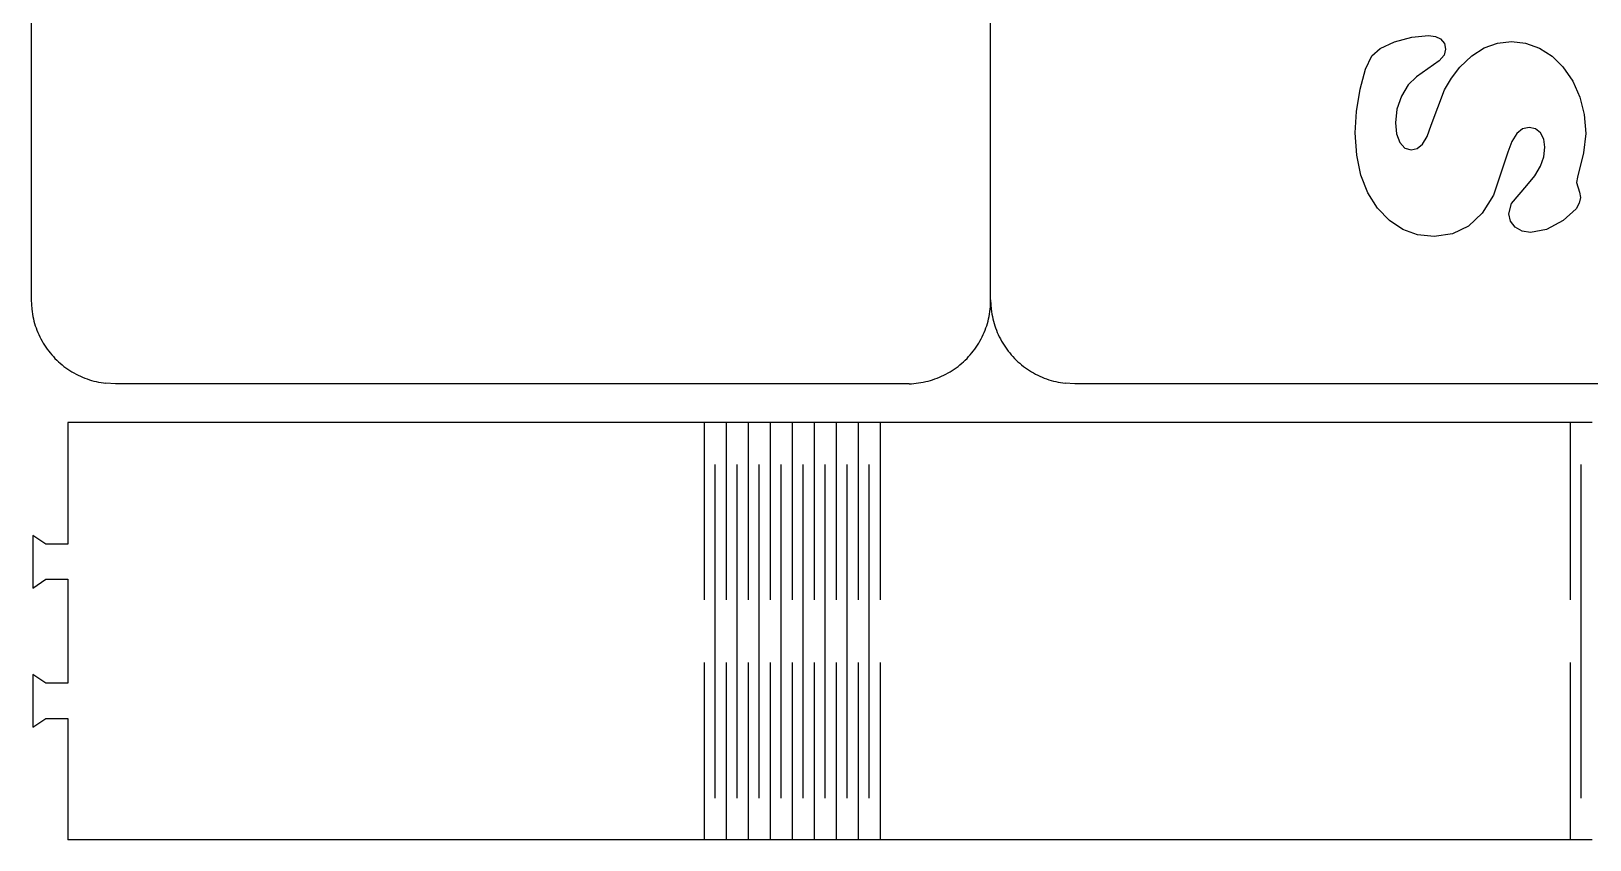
# Model space of a CAD drawing. Extents: x -522 to 522, y -270 to 270.
# Drawn here: x -521.9 to -167.3, y -270.5 to -86.3 of the extents above; entities that cross this region are included whole.
import ezdxf

# ---------------------------------------------------------------- set-up
doc = ezdxf.new("R2010")
doc.units = 0
doc.layers.get('0').update_dxf_attribs({"linetype": 'CONTINUOUS'})

msp = doc.modelspace()

# ---------------------------------------------------------------- linework, layer by layer
for p, q in [((-521.92, 147.52), (-521.92, -147.48)), ((-303.64, -147.48), (-303.64, 147.52)), ((-211.78, -88.77), (-207.86, -87.7)), ((-207.86, -87.7), (-204.04, -87.35)), ((-204.04, -87.35), (-202.45, -87.53)), ((-202.45, -87.53), (-201.31, -88.08)), ((-201.31, -88.08), (-200.42, -89.13)), ((-218.34, -95.02), (-216.93, -91.96)), ((-216.93, -91.96), (-215.05, -90.28)), ((-215.05, -90.28), (-211.78, -88.77)), ((-200.49, -91.78), (-201.57, -93.1)), ((-200.13, -90.41), (-200.49, -91.78)), ((-200.42, -89.13), (-200.13, -90.41)), ((-196.88, -94.51), (-194.21, -91.96)), ((-194.21, -91.96), (-191.36, -90.13)), ((-191.36, -90.13), (-188.34, -89.04)), ((-188.34, -89.04), (-185.14, -88.67)), ((-185.14, -88.67), (-181.93, -89.05)), ((-181.93, -89.05), (-178.81, -90.19)), ((-178.81, -90.19), (-175.93, -92.02)), ((-175.93, -92.02), (-173.47, -94.47)), ((-219.57, -99.53), (-218.34, -95.02)), ((-201.57, -93.1), (-206.77, -96.76)), ((-198.8, -97), (-196.88, -94.51)), ((-173.47, -94.47), (-171.2, -97.74)), ((-208.67, -98.53), (-210.21, -101.1)), ((-206.77, -96.76), (-208.67, -98.53)), ((-200.37, -99.68), (-198.8, -97)), ((-171.2, -97.74), (-169.57, -101.36)), ((-220.41, -104.64), (-219.57, -99.53)), ((-210.21, -101.1), (-211.23, -104.12)), ((-203.41, -107.72), (-200.37, -99.68)), ((-169.57, -101.36), (-168.59, -105.31)), ((-220.69, -109.5), (-220.41, -104.64)), ((-211.23, -104.12), (-211.57, -107.24)), ((-168.59, -105.31), (-168.27, -109.61)), ((-220.37, -114.54), (-220.69, -109.5)), ((-211.57, -107.24), (-211.32, -109.72)), ((-211.32, -109.72), (-210.56, -111.67)), ((-204.37, -110.3), (-203.41, -107.72)), ((-183.97, -109.65), (-185.08, -111.42)), ((-182.66, -108.59), (-183.97, -109.65)), ((-181.15, -108.24), (-182.66, -108.59)), ((-179.69, -108.55), (-181.15, -108.24)), ((-178.53, -109.48), (-179.69, -108.55)), ((-177.78, -110.92), (-178.53, -109.48)), ((-168.27, -109.61), (-168.74, -114)), ((-210.56, -111.67), (-209.4, -112.95)), ((-209.4, -112.95), (-207.96, -113.37)), ((-207.96, -113.37), (-206.58, -113.04)), ((-206.58, -113.04), (-205.41, -112.04)), ((-205.41, -112.04), (-204.37, -110.3)), ((-185.08, -111.42), (-185.99, -113.89)), ((-177.79, -114.93), (-177.53, -112.78)), ((-177.53, -112.78), (-177.78, -110.92)), ((-219.42, -119.09), (-220.37, -114.54)), ((-185.99, -113.89), (-189.27, -123.67)), ((-178.57, -117.1), (-177.79, -114.93)), ((-168.74, -114), (-170.15, -119.58)), ((-217.83, -123.13), (-219.42, -119.09)), ((-181.67, -121.49), (-179.86, -119.29)), ((-179.86, -119.29), (-178.57, -117.1)), ((-170.15, -119.58), (-170.37, -120.76)), ((-215.6, -126.66), (-217.83, -123.13)), ((-189.27, -123.67), (-191.83, -127.79)), ((-185.18, -125.56), (-181.67, -121.49)), ((-170.37, -120.76), (-169.71, -122.97)), ((-169.71, -122.97), (-169.49, -124.23)), ((-212.93, -129.47), (-215.6, -126.66)), ((-185.77, -127.96), (-185.18, -125.56)), ((-170.46, -126.77), (-173.4, -129.45)), ((-169.73, -125.48), (-170.46, -126.77)), ((-169.49, -124.23), (-169.73, -125.48)), ((-209.89, -131.48), (-212.93, -129.47)), ((-194.93, -130.73), (-198.57, -132.5)), ((-191.83, -127.79), (-194.93, -130.73)), ((-185.41, -129.59), (-185.77, -127.96)), ((-184.35, -130.96), (-185.41, -129.59)), ((-182.76, -131.89), (-184.35, -130.96)), ((-173.4, -129.45), (-177.22, -131.51)), ((-206.5, -132.69), (-209.89, -131.48)), ((-202.75, -133.09), (-206.5, -132.69)), ((-198.57, -132.5), (-202.75, -133.09)), ((-180.86, -132.2), (-182.76, -131.89)), ((-177.22, -131.51), (-180.86, -132.2)), ((-521.92, -147.48), (-521.79, -149.66)), ((-303.68, -149.12), (-303.64, -148.57)), ((-303.64, -147.48), (-303.51, -149.66)), ((-303.64, -148.57), (-303.64, -147.48)), ((-521.79, -149.66), (-521.72, -150.2)), ((-521.72, -150.2), (-521.64, -150.74)), ((-521.64, -150.74), (-521.54, -151.28)), ((-521.54, -151.28), (-521.42, -151.82)), ((-521.42, -151.82), (-521.29, -152.35)), ((-521.29, -152.35), (-521.14, -152.87)), ((-304.38, -152.87), (-304.23, -152.35)), ((-304.23, -152.35), (-304.1, -151.82)), ((-304.1, -151.82), (-303.99, -151.28)), ((-303.99, -151.28), (-303.89, -150.74)), ((-303.89, -150.74), (-303.8, -150.2)), ((-303.8, -150.2), (-303.73, -149.66)), ((-303.73, -149.66), (-303.68, -149.12)), ((-303.51, -149.66), (-303.44, -150.2)), ((-303.44, -150.2), (-303.36, -150.74)), ((-303.36, -150.74), (-303.25, -151.28)), ((-303.25, -151.28), (-303.14, -151.82)), ((-303.14, -151.82), (-303.01, -152.35)), ((-303.01, -152.35), (-302.86, -152.87)), ((-521.14, -152.87), (-520.98, -153.4)), ((-520.98, -153.4), (-520.8, -153.91)), ((-520.8, -153.91), (-520.61, -154.43)), ((-520.61, -154.43), (-520.41, -154.93)), ((-520.41, -154.93), (-520.19, -155.43)), ((-520.19, -155.43), (-519.95, -155.93)), ((-519.95, -155.93), (-519.7, -156.42)), ((-305.82, -156.42), (-305.57, -155.93)), ((-305.57, -155.93), (-305.34, -155.43)), ((-305.34, -155.43), (-305.12, -154.93)), ((-305.12, -154.93), (-304.91, -154.43)), ((-304.91, -154.43), (-304.72, -153.91)), ((-304.72, -153.91), (-304.54, -153.4)), ((-304.54, -153.4), (-304.38, -152.87)), ((-302.86, -152.87), (-302.7, -153.4)), ((-302.7, -153.4), (-302.52, -153.91)), ((-302.52, -153.91), (-302.33, -154.43)), ((-302.33, -154.43), (-302.13, -154.93)), ((-302.13, -154.93), (-301.91, -155.43)), ((-301.91, -155.43), (-301.67, -155.93)), ((-301.67, -155.93), (-301.42, -156.42)), ((-519.7, -156.42), (-519.44, -156.9)), ((-519.44, -156.9), (-519.17, -157.37)), ((-519.17, -157.37), (-518.88, -157.83)), ((-518.88, -157.83), (-518.57, -158.29)), ((-518.57, -158.29), (-518.26, -158.74)), ((-518.26, -158.74), (-517.93, -159.17)), ((-517.93, -159.17), (-517.59, -159.6)), ((-307.93, -159.6), (-307.59, -159.17)), ((-307.59, -159.17), (-307.26, -158.74)), ((-307.26, -158.74), (-306.95, -158.29)), ((-306.95, -158.29), (-306.65, -157.83)), ((-306.65, -157.83), (-306.36, -157.37)), ((-306.36, -157.37), (-306.08, -156.9)), ((-306.08, -156.9), (-305.82, -156.42)), ((-301.42, -156.42), (-301.16, -156.9)), ((-301.16, -156.9), (-300.88, -157.37)), ((-300.88, -157.37), (-300.6, -157.83)), ((-300.6, -157.83), (-300.29, -158.29)), ((-300.29, -158.29), (-299.98, -158.74)), ((-299.98, -158.74), (-299.65, -159.17)), ((-299.65, -159.17), (-299.31, -159.6)), ((-517.59, -159.6), (-517.24, -160.02)), ((-517.24, -160.02), (-516.87, -160.43)), ((-516.87, -160.43), (-516.5, -160.83)), ((-516.5, -160.83), (-516.11, -161.21)), ((-516.11, -161.21), (-515.71, -161.59)), ((-515.71, -161.59), (-515.31, -161.95)), ((-515.31, -161.95), (-514.89, -162.31)), ((-514.89, -162.31), (-514.46, -162.65)), ((-514.46, -162.65), (-514.02, -162.97)), ((-514.02, -162.97), (-513.57, -163.29)), ((-311.95, -163.29), (-311.5, -162.97)), ((-311.5, -162.97), (-311.06, -162.65)), ((-311.06, -162.65), (-310.64, -162.31)), ((-310.64, -162.31), (-310.22, -161.95)), ((-310.22, -161.95), (-309.81, -161.59)), ((-309.81, -161.59), (-309.41, -161.21)), ((-309.41, -161.21), (-309.02, -160.83)), ((-309.02, -160.83), (-308.65, -160.43)), ((-308.65, -160.43), (-308.28, -160.02)), ((-308.28, -160.02), (-307.93, -159.6)), ((-299.31, -159.6), (-298.96, -160.02)), ((-298.96, -160.02), (-298.59, -160.43)), ((-298.59, -160.43), (-298.22, -160.83)), ((-298.22, -160.83), (-297.83, -161.21)), ((-297.83, -161.21), (-297.43, -161.59)), ((-297.43, -161.59), (-297.02, -161.95)), ((-297.02, -161.95), (-296.61, -162.31)), ((-296.61, -162.31), (-296.18, -162.65)), ((-296.18, -162.65), (-295.74, -162.97)), ((-295.74, -162.97), (-295.29, -163.29)), ((-513.57, -163.29), (-513.12, -163.59)), ((-513.12, -163.59), (-512.65, -163.88)), ((-512.65, -163.88), (-512.18, -164.16)), ((-512.18, -164.16), (-511.7, -164.42)), ((-511.7, -164.42), (-511.21, -164.67)), ((-511.21, -164.67), (-510.72, -164.9)), ((-510.72, -164.9), (-510.22, -165.12)), ((-510.22, -165.12), (-509.71, -165.33)), ((-509.71, -165.33), (-509.2, -165.52)), ((-509.2, -165.52), (-508.68, -165.7)), ((-508.68, -165.7), (-508.16, -165.86)), ((-508.16, -165.86), (-507.63, -166)), ((-507.63, -166), (-507.1, -166.14)), ((-507.1, -166.14), (-506.57, -166.25)), ((-506.57, -166.25), (-506.03, -166.35)), ((-506.03, -166.35), (-505.49, -166.44)), ((-505.49, -166.44), (-504.95, -166.51)), ((-502.76, -166.63), (-504.95, -166.51)), ((-322.21, -166.63), (-502.76, -166.63)), ((-322.21, -166.63), (-321.67, -166.6)), ((-321.67, -166.6), (-321.12, -166.56)), ((-321.12, -166.56), (-320.58, -166.51)), ((-320.58, -166.51), (-320.04, -166.44)), ((-320.04, -166.44), (-319.49, -166.35)), ((-319.49, -166.35), (-318.96, -166.25)), ((-318.96, -166.25), (-318.42, -166.14)), ((-318.42, -166.14), (-317.89, -166)), ((-317.89, -166), (-317.36, -165.86)), ((-317.36, -165.86), (-316.84, -165.7)), ((-316.84, -165.7), (-316.32, -165.52)), ((-316.32, -165.52), (-315.81, -165.33)), ((-315.81, -165.33), (-315.3, -165.12)), ((-315.3, -165.12), (-314.8, -164.9)), ((-314.8, -164.9), (-314.31, -164.67)), ((-314.31, -164.67), (-313.82, -164.42)), ((-313.82, -164.42), (-313.34, -164.16)), ((-313.34, -164.16), (-312.87, -163.88)), ((-312.87, -163.88), (-312.4, -163.59)), ((-312.4, -163.59), (-311.95, -163.29)), ((-295.29, -163.29), (-294.84, -163.59)), ((-294.84, -163.59), (-294.37, -163.88)), ((-294.37, -163.88), (-293.9, -164.16)), ((-293.9, -164.16), (-293.42, -164.42)), ((-293.42, -164.42), (-292.93, -164.67)), ((-292.93, -164.67), (-292.44, -164.9)), ((-292.44, -164.9), (-291.94, -165.12)), ((-291.94, -165.12), (-291.43, -165.33)), ((-291.43, -165.33), (-290.92, -165.52)), ((-290.92, -165.52), (-290.4, -165.7)), ((-290.4, -165.7), (-289.88, -165.86)), ((-289.88, -165.86), (-289.35, -166)), ((-289.35, -166), (-288.82, -166.14)), ((-288.82, -166.14), (-288.28, -166.25)), ((-288.28, -166.25), (-287.75, -166.35)), ((-287.75, -166.35), (-287.21, -166.44)), ((-287.21, -166.44), (-286.66, -166.51)), ((-284.48, -166.63), (-286.66, -166.51)), ((-103.93, -166.63), (-284.48, -166.63)), ((-413.35, -175.44), (-513.55, -175.47)), ((-513.55, -175.47), (-513.55, -203.13)), ((-412.95, -175.46), (-413.35, -175.44)), ((-412.55, -175.47), (-412.95, -175.46)), ((-368.79, -175.47), (-412.55, -175.47)), ((-368.79, -175.47), (-368.79, -215.84)), ((-363.79, -175.47), (-368.79, -175.47)), ((-363.79, -175.47), (-363.79, -215.84)), ((-358.79, -175.47), (-363.79, -175.47)), ((-358.79, -175.47), (-358.79, -215.84)), ((-353.79, -175.47), (-358.79, -175.47)), ((-353.79, -175.47), (-353.79, -215.84)), ((-348.79, -175.47), (-353.79, -175.47)), ((-348.79, -175.47), (-348.79, -215.84)), ((-343.79, -175.47), (-348.79, -175.47)), ((-343.79, -175.47), (-343.79, -215.84)), ((-338.79, -175.47), (-343.79, -175.47)), ((-338.79, -175.47), (-338.79, -215.84)), ((-333.79, -175.47), (-338.79, -175.47)), ((-333.79, -175.47), (-333.79, -215.84)), ((-328.79, -175.47), (-333.79, -175.47)), ((-328.79, -175.47), (-328.79, -215.84)), ((-232.55, -175.47), (-328.79, -175.47)), ((-232.15, -175.46), (-232.55, -175.47)), ((-231.75, -175.44), (-232.15, -175.46)), ((-171.8, -175.47), (-231.75, -175.44)), ((-171.8, -175.47), (-171.8, -215.84)), ((-166.8, -175.47), (-171.8, -175.47)), ((-366.29, -260.97), (-366.29, -184.97)), ((-361.29, -260.97), (-361.29, -184.97)), ((-356.29, -260.97), (-356.29, -184.97)), ((-351.29, -260.97), (-351.29, -184.97)), ((-346.29, -260.97), (-346.29, -184.97)), ((-341.29, -260.97), (-341.29, -184.97)), ((-336.29, -260.97), (-336.29, -184.97)), ((-331.29, -260.97), (-331.29, -184.97)), ((-169.3, -260.97), (-169.3, -184.97)), ((-518.55, -203.13), (-521.55, -201.13)), ((-521.55, -201.13), (-521.55, -213.13)), ((-513.55, -203.13), (-518.55, -203.13)), ((-521.55, -213.13), (-518.55, -211.13)), ((-518.55, -211.13), (-513.55, -211.13)), ((-513.55, -211.13), (-513.55, -234.8)), ((-368.79, -230.09), (-368.79, -270.47)), ((-363.79, -230.09), (-363.79, -270.47)), ((-358.79, -230.09), (-358.79, -270.47)), ((-353.79, -230.09), (-353.79, -270.47)), ((-348.79, -230.09), (-348.79, -270.47)), ((-343.79, -230.09), (-343.79, -270.47)), ((-338.79, -230.09), (-338.79, -270.47)), ((-333.79, -230.09), (-333.79, -270.47)), ((-328.79, -230.09), (-328.79, -270.47)), ((-171.8, -230.09), (-171.8, -270.47)), ((-518.55, -234.8), (-521.55, -232.8)), ((-521.55, -232.8), (-521.55, -244.8)), ((-513.55, -234.8), (-518.55, -234.8)), ((-521.55, -244.8), (-518.55, -242.8)), ((-518.55, -242.8), (-513.55, -242.8)), ((-513.55, -242.8), (-513.55, -270.47)), ((-368.79, -270.47), (-513.55, -270.47)), ((-363.79, -270.47), (-368.79, -270.47)), ((-358.79, -270.47), (-363.79, -270.47)), ((-353.79, -270.47), (-358.79, -270.47)), ((-348.79, -270.47), (-353.79, -270.47)), ((-343.79, -270.47), (-348.79, -270.47)), ((-338.79, -270.47), (-343.79, -270.47)), ((-333.79, -270.47), (-338.79, -270.47)), ((-328.79, -270.47), (-333.79, -270.47)), ((-171.8, -270.47), (-328.79, -270.47)), ((-166.8, -270.47), (-171.8, -270.47))]:
    msp.add_line(p, q)

doc.saveas('drawing.dxf')
